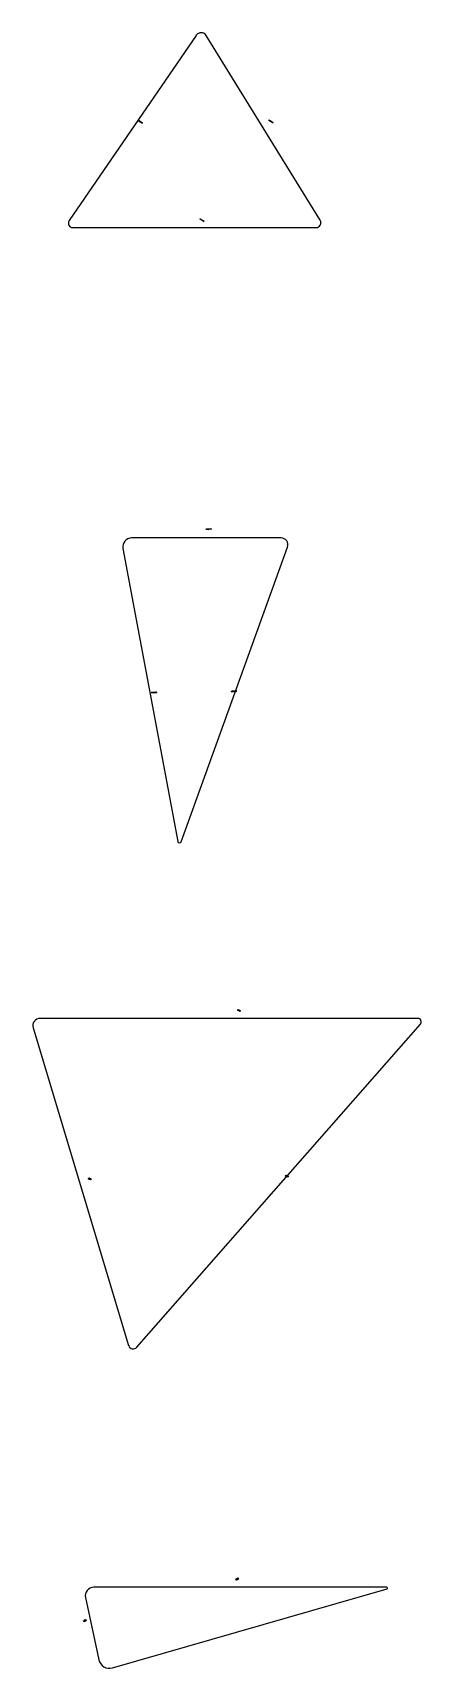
# Model space of a CAD drawing. Header units: metres. Extents: x -1 to 145, y -1 to 19.
# Drawn here: x 68.32 to 69.93, y -0.22 to 6.53 of the extents above; entities that cross this region are included whole.
import ezdxf

# ---------------------------------------------------------------- set-up
doc = ezdxf.new("R2010")
doc.units = ezdxf.units.M
doc.layers.add('LABELS', color=1, linetype='CONTINUOUS')
doc.layers.add('SHAPES', color=3, linetype='CONTINUOUS')

msp = doc.modelspace()

# ---------------------------------------------------------------- linework, layer by layer
at = {"layer": 'LABELS'}
for p, q in [((68.7589, 6.1693), (68.759, 6.1693)), ((68.759, 6.1693), (68.7589, 6.1693)), ((68.7589, 6.1693), (68.7632, 6.1663)), ((68.7759, 6.1572), (68.7589, 6.1693)), ((68.7589, 6.1693), (68.7717, 6.1603)), ((68.759, 6.1693), (68.7589, 6.1693)), ((68.7589, 6.1693), (68.7632, 6.1663)), ((68.759, 6.1693), (68.7589, 6.1693)), ((68.7589, 6.1693), (68.7632, 6.1663)), ((68.759, 6.1693), (68.7632, 6.1663)), ((68.759, 6.1693), (68.7632, 6.1663)), ((68.7632, 6.1663), (68.759, 6.1693)), ((68.759, 6.1693), (68.7632, 6.1663)), ((68.7632, 6.1663), (68.759, 6.1693)), ((68.7632, 6.1663), (68.7717, 6.1603)), ((68.7632, 6.1663), (68.7716, 6.1602)), ((68.7717, 6.1603), (68.7632, 6.1663)), ((68.7717, 6.1602), (68.7632, 6.1663)), ((68.7632, 6.1663), (68.7632, 6.1663)), ((68.7632, 6.1663), (68.7716, 6.1602)), ((68.7632, 6.1663), (68.7716, 6.1602)), ((68.7717, 6.1603), (68.7632, 6.1663)), ((68.7717, 6.1602), (68.7632, 6.1663)), ((68.7632, 6.1663), (68.776, 6.1572)), ((68.7632, 6.1663), (68.776, 6.1572)), ((68.7675, 6.1633), (68.7674, 6.1632)), ((68.7675, 6.1633), (68.7674, 6.1632)), ((68.7717, 6.1603), (68.7716, 6.1602)), ((68.7716, 6.1602), (68.7759, 6.1572)), ((68.7716, 6.1602), (68.7759, 6.1572)), ((68.7716, 6.1602), (68.7759, 6.1572)), ((68.7717, 6.1603), (68.7759, 6.1572)), ((68.7759, 6.1572), (68.7717, 6.1603)), ((68.7759, 6.1572), (68.7717, 6.1603)), ((68.7759, 6.1572), (68.7759, 6.1572)), ((68.7759, 6.1572), (68.776, 6.1572)), ((68.776, 6.1572), (68.7759, 6.1572)), ((68.776, 6.1572), (68.7759, 6.1572)), ((69.2983, 6.1705), (69.2984, 6.1706)), ((69.2984, 6.1706), (69.2983, 6.1705)), ((69.2984, 6.1706), (69.2983, 6.1705)), ((69.2984, 6.1706), (69.2983, 6.1705)), ((69.2983, 6.1705), (69.3026, 6.1675)), ((69.3153, 6.1584), (69.2983, 6.1705)), ((69.2983, 6.1705), (69.3111, 6.1615)), ((69.2983, 6.1705), (69.3026, 6.1675)), ((69.2983, 6.1705), (69.3026, 6.1675)), ((69.2984, 6.1706), (69.3027, 6.1676)), ((69.2984, 6.1706), (69.3026, 6.1675)), ((69.3027, 6.1676), (69.2984, 6.1706)), ((69.2984, 6.1706), (69.3026, 6.1675)), ((69.3027, 6.1676), (69.2984, 6.1706)), ((69.3026, 6.1675), (69.3111, 6.1615)), ((69.3111, 6.1615), (69.3026, 6.1675)), ((69.3026, 6.1675), (69.3026, 6.1675)), ((69.3026, 6.1675), (69.3111, 6.1615)), ((69.3026, 6.1675), (69.3111, 6.1615)), ((69.3111, 6.1615), (69.3026, 6.1675)), ((69.3026, 6.1675), (69.3154, 6.1585)), ((69.3026, 6.1675), (69.3026, 6.1675)), ((69.3026, 6.1675), (69.3111, 6.1615)), ((69.3027, 6.1676), (69.3111, 6.1615)), ((69.3111, 6.1615), (69.3027, 6.1676)), ((69.3111, 6.1615), (69.3027, 6.1676)), ((69.3069, 6.1645), (69.3068, 6.1645)), ((69.3069, 6.1645), (69.3068, 6.1645)), ((69.3111, 6.1615), (69.3153, 6.1585)), ((69.3111, 6.1615), (69.3153, 6.1585)), ((69.3153, 6.1585), (69.3111, 6.1615)), ((69.3111, 6.1615), (69.3153, 6.1585)), ((69.3111, 6.1615), (69.3153, 6.1585)), ((69.3153, 6.1585), (69.3111, 6.1615)), ((69.3111, 6.1615), (69.3111, 6.1615)), ((69.3111, 6.1615), (69.3153, 6.1585)), ((69.3153, 6.1585), (69.3153, 6.1584)), ((69.3153, 6.1585), (69.3154, 6.1585)), ((69.3154, 6.1585), (69.3153, 6.1584)), ((69.3153, 6.1585), (69.3154, 6.1585)), ((69.0135, 5.7635), (69.0134, 5.7635)), ((69.0134, 5.7635), (69.0177, 5.7605)), ((69.0177, 5.7604), (69.0135, 5.7635)), ((69.0135, 5.7635), (69.0177, 5.7605)), ((69.0135, 5.7635), (69.0177, 5.7604)), ((69.0177, 5.7605), (69.0135, 5.7635)), ((69.0177, 5.7605), (69.0135, 5.7635)), ((69.0135, 5.7635), (69.0304, 5.7514)), ((69.0177, 5.7605), (69.0135, 5.7635)), ((69.0135, 5.7635), (69.0304, 5.7514)), ((69.0177, 5.7605), (69.0261, 5.7544)), ((69.0262, 5.7544), (69.0177, 5.7605)), ((69.0177, 5.7605), (69.0177, 5.7604)), ((69.0177, 5.7604), (69.0261, 5.7544)), ((69.0262, 5.7544), (69.0177, 5.7604)), ((69.0177, 5.7604), (69.0261, 5.7544)), ((69.022, 5.7574), (69.0219, 5.7574)), ((69.0261, 5.7544), (69.0304, 5.7514)), ((69.0261, 5.7544), (69.0304, 5.7514)), ((69.0261, 5.7544), (69.0304, 5.7514)), ((69.0304, 5.7514), (69.0262, 5.7544)), ((69.0304, 5.7514), (69.0262, 5.7544)), ((69.0304, 5.7514), (69.0305, 5.7514)), ((69.0304, 5.7514), (69.0305, 5.7514)), ((69.0305, 5.7514), (69.0304, 5.7513)), ((69.0304, 5.7514), (69.0305, 5.7514)), ((69.0305, 5.7514), (69.0304, 5.7513)), ((69.0436, 4.4802), (69.0383, 4.4811)), ((69.0383, 4.4811), (69.0455, 4.4811)), ((69.0436, 4.4802), (69.0383, 4.4811)), ((69.0383, 4.4811), (69.0455, 4.4811)), ((69.041, 4.4807), (69.059, 4.4822)), ((69.0428, 4.4815), (69.041, 4.4807)), ((69.041, 4.4807), (69.0428, 4.4815)), ((69.041, 4.4807), (69.0481, 4.4806)), ((69.0481, 4.4806), (69.041, 4.4807)), ((69.0481, 4.4806), (69.041, 4.4807)), ((69.0428, 4.4815), (69.0518, 4.4822)), ((69.0428, 4.4815), (69.0518, 4.4822)), ((69.0428, 4.4815), (69.0518, 4.4822)), ((69.0545, 4.4818), (69.0428, 4.4815)), ((69.0455, 4.4811), (69.0428, 4.4815)), ((69.0455, 4.4811), (69.0428, 4.4815)), ((69.0526, 4.481), (69.0473, 4.4819)), ((69.0481, 4.4806), (69.0518, 4.4822)), ((69.0571, 4.4814), (69.0481, 4.4806)), ((69.0518, 4.4822), (69.059, 4.4822)), ((69.0518, 4.4822), (69.059, 4.4822)), ((69.0518, 4.4822), (69.059, 4.4822)), ((69.0518, 4.4822), (69.059, 4.4822)), ((69.0616, 4.4817), (69.0563, 4.4826)), ((69.059, 4.4822), (69.0571, 4.4814)), ((69.059, 4.4822), (69.0571, 4.4814)), ((69.059, 4.4822), (69.0616, 4.4817)), ((69.059, 4.4822), (69.0616, 4.4817)), ((69.059, 4.4822), (69.0616, 4.4817)), ((68.8122, 3.8068), (68.8167, 3.8072)), ((68.8122, 3.8068), (68.8167, 3.8072)), ((68.8122, 3.8068), (68.8167, 3.8072)), ((68.8122, 3.8068), (68.8148, 3.8064)), ((68.8174, 3.8059), (68.8122, 3.8068)), ((68.8174, 3.8059), (68.8122, 3.8068)), ((68.8122, 3.8068), (68.8193, 3.8067)), ((68.8174, 3.8059), (68.8122, 3.8068)), ((68.8174, 3.8059), (68.8122, 3.8068)), ((68.8148, 3.8064), (68.8167, 3.8072)), ((68.8148, 3.8064), (68.8167, 3.8072)), ((68.8148, 3.8064), (68.8219, 3.8063)), ((68.8219, 3.8063), (68.8148, 3.8064)), ((68.8219, 3.8063), (68.8148, 3.8064)), ((68.8167, 3.8072), (68.8257, 3.8079)), ((68.8167, 3.8072), (68.8257, 3.8079)), ((68.8167, 3.8072), (68.8257, 3.8079)), ((68.8283, 3.8075), (68.8167, 3.8072)), ((68.8283, 3.8075), (68.8167, 3.8072)), ((68.8167, 3.8072), (68.8354, 3.8074)), ((68.8167, 3.8072), (68.8354, 3.8074)), ((68.8167, 3.8072), (68.8354, 3.8074)), ((68.8193, 3.8067), (68.8167, 3.8072)), ((68.8264, 3.8067), (68.8212, 3.8076)), ((68.8264, 3.8067), (68.8212, 3.8076)), ((68.8219, 3.8063), (68.8309, 3.807)), ((68.8309, 3.807), (68.8219, 3.8063)), ((68.8309, 3.807), (68.8219, 3.8063)), ((68.8257, 3.8079), (68.8328, 3.8078)), ((68.8257, 3.8079), (68.8328, 3.8078)), ((68.8257, 3.8079), (68.8328, 3.8078)), ((68.8328, 3.8078), (68.8302, 3.8083)), ((68.8354, 3.8074), (68.8302, 3.8083)), ((68.8354, 3.8074), (68.8302, 3.8083)), ((68.8354, 3.8074), (68.8302, 3.8083)), ((68.8309, 3.807), (68.8328, 3.8078)), ((68.8328, 3.8078), (68.8309, 3.807)), ((68.8328, 3.8078), (68.8309, 3.807)), ((68.8328, 3.8078), (68.8354, 3.8074)), ((69.1422, 3.8117), (69.1467, 3.812)), ((69.1422, 3.8117), (69.1467, 3.812)), ((69.1422, 3.8117), (69.1448, 3.8112)), ((69.1474, 3.8108), (69.1422, 3.8117)), ((69.1474, 3.8108), (69.1422, 3.8117)), ((69.1422, 3.8117), (69.1493, 3.8116)), ((69.1474, 3.8108), (69.1422, 3.8117)), ((69.1474, 3.8108), (69.1422, 3.8117)), ((69.1422, 3.8117), (69.1493, 3.8116)), ((69.1448, 3.8112), (69.1467, 3.812)), ((69.1448, 3.8112), (69.1467, 3.812)), ((69.1448, 3.8112), (69.1519, 3.8111)), ((69.1519, 3.8111), (69.1448, 3.8112)), ((69.1519, 3.8111), (69.1448, 3.8112)), ((69.1467, 3.812), (69.1557, 3.8128)), ((69.1467, 3.812), (69.1557, 3.8128)), ((69.1467, 3.812), (69.1557, 3.8128)), ((69.1467, 3.812), (69.1557, 3.8128)), ((69.1583, 3.8123), (69.1467, 3.812)), ((69.1583, 3.8123), (69.1467, 3.812)), ((69.1467, 3.812), (69.1654, 3.8122)), ((69.1467, 3.812), (69.1654, 3.8122)), ((69.1493, 3.8116), (69.1467, 3.812)), ((69.1493, 3.8116), (69.1467, 3.812)), ((69.1564, 3.8115), (69.1512, 3.8124)), ((69.1564, 3.8115), (69.1512, 3.8124)), ((69.1519, 3.8111), (69.1609, 3.8119)), ((69.1609, 3.8119), (69.1519, 3.8111)), ((69.1609, 3.8119), (69.1519, 3.8111)), ((69.1557, 3.8128), (69.1628, 3.8127)), ((69.1557, 3.8128), (69.1628, 3.8127)), ((69.1557, 3.8128), (69.1628, 3.8127)), ((69.1557, 3.8128), (69.1628, 3.8127)), ((69.1628, 3.8127), (69.1602, 3.8131)), ((69.1654, 3.8122), (69.1602, 3.8131)), ((69.1654, 3.8122), (69.1602, 3.8131)), ((69.1609, 3.8119), (69.1628, 3.8127)), ((69.1628, 3.8127), (69.1609, 3.8119)), ((69.1628, 3.8127), (69.1609, 3.8119)), ((69.1628, 3.8127), (69.1654, 3.8122)), ((69.1628, 3.8127), (69.1654, 3.8122)), ((69.1678, 2.4957), (69.1688, 2.4961)), ((69.1771, 2.4914), (69.1678, 2.4957)), ((69.1688, 2.4961), (69.1709, 2.4968)), ((69.1688, 2.4961), (69.1724, 2.4935)), ((69.1724, 2.4935), (69.1688, 2.4961)), ((69.1755, 2.4947), (69.1688, 2.4961)), ((69.1688, 2.4961), (69.1813, 2.4929)), ((69.1792, 2.4921), (69.1698, 2.4964)), ((69.1781, 2.4918), (69.1709, 2.4968)), ((69.1709, 2.4968), (69.1766, 2.4951)), ((69.1709, 2.4968), (69.1766, 2.4951)), ((69.1813, 2.4929), (69.1719, 2.4972)), ((69.1813, 2.4929), (69.1719, 2.4972)), ((69.1813, 2.4929), (69.1719, 2.4972)), ((69.1724, 2.4935), (69.1766, 2.4951)), ((69.1724, 2.4935), (69.1766, 2.4951)), ((69.1724, 2.4935), (69.1781, 2.4918)), ((69.1781, 2.4918), (69.1724, 2.4935)), ((69.1781, 2.4918), (69.1724, 2.4935)), ((69.1781, 2.4918), (69.1724, 2.4935)), ((69.1766, 2.4951), (69.1802, 2.4925)), ((69.1766, 2.4951), (69.1802, 2.4925)), ((69.1766, 2.4951), (69.1813, 2.4929)), ((69.1766, 2.4951), (69.1813, 2.4929)), ((69.1802, 2.4925), (69.1781, 2.4918)), ((68.5521, 1.8002), (68.5531, 1.8005)), ((68.5521, 1.8002), (68.5531, 1.8005)), ((68.5521, 1.8002), (68.5531, 1.8005)), ((68.5521, 1.8002), (68.5567, 1.798)), ((68.5614, 1.7958), (68.5521, 1.8002)), ((68.5614, 1.7958), (68.5521, 1.8002)), ((68.5614, 1.7958), (68.5521, 1.8002)), ((68.5531, 1.8005), (68.5552, 1.8013)), ((68.5531, 1.8005), (68.5552, 1.8013)), ((68.5567, 1.798), (68.5531, 1.8005)), ((68.5599, 1.7991), (68.5531, 1.8005)), ((68.5567, 1.798), (68.5531, 1.8005)), ((68.5599, 1.7991), (68.5531, 1.8005)), ((68.5531, 1.8005), (68.5656, 1.7974)), ((68.5531, 1.8005), (68.5656, 1.7974)), ((68.5531, 1.8005), (68.5656, 1.7974)), ((68.5635, 1.7966), (68.5542, 1.8009)), ((68.5635, 1.7966), (68.5542, 1.8009)), ((68.5552, 1.8013), (68.5609, 1.7995)), ((68.5552, 1.8013), (68.5609, 1.7995)), ((68.5609, 1.7995), (68.5562, 1.8017)), ((68.5656, 1.7974), (68.5562, 1.8017)), ((68.5656, 1.7974), (68.5562, 1.8017)), ((68.5656, 1.7974), (68.5562, 1.8017)), ((68.5656, 1.7974), (68.5562, 1.8017)), ((68.5567, 1.798), (68.5609, 1.7995)), ((68.5567, 1.798), (68.5625, 1.7962)), ((68.5625, 1.7962), (68.5567, 1.798)), ((68.5625, 1.7962), (68.5567, 1.798)), ((68.5625, 1.7962), (68.5567, 1.798)), ((68.5645, 1.797), (68.5609, 1.7995)), ((68.5609, 1.7995), (68.5645, 1.797)), ((68.5609, 1.7995), (68.5656, 1.7974)), ((68.5609, 1.7995), (68.5645, 1.797)), ((68.5625, 1.7962), (68.5645, 1.797)), ((68.5645, 1.797), (68.5625, 1.7962)), ((68.5645, 1.797), (68.5625, 1.7962)), ((69.3658, 1.8117), (69.3668, 1.8121)), ((69.3658, 1.8117), (69.3668, 1.8121)), ((69.3658, 1.8117), (69.3704, 1.8095)), ((69.3751, 1.8074), (69.3658, 1.8117)), ((69.3751, 1.8074), (69.3658, 1.8117)), ((69.3668, 1.8121), (69.3689, 1.8128)), ((69.3668, 1.8121), (69.3689, 1.8128)), ((69.3704, 1.8095), (69.3668, 1.8121)), ((69.3736, 1.8107), (69.3668, 1.8121)), ((69.3704, 1.8095), (69.3668, 1.8121)), ((69.3736, 1.8107), (69.3668, 1.8121)), ((69.3668, 1.8121), (69.3793, 1.8089)), ((69.3668, 1.8121), (69.3793, 1.8089)), ((69.3772, 1.8081), (69.3679, 1.8125)), ((69.3772, 1.8081), (69.3679, 1.8125)), ((69.3689, 1.8128), (69.3746, 1.8111)), ((69.3689, 1.8128), (69.3746, 1.8111)), ((69.3746, 1.8111), (69.3699, 1.8132)), ((69.3793, 1.8089), (69.3699, 1.8132)), ((69.3793, 1.8089), (69.3699, 1.8132)), ((69.3793, 1.8089), (69.3699, 1.8132)), ((69.3793, 1.8089), (69.3699, 1.8132)), ((69.3704, 1.8095), (69.3746, 1.8111)), ((69.3704, 1.8095), (69.3746, 1.8111)), ((69.3704, 1.8095), (69.3762, 1.8078)), ((69.3762, 1.8078), (69.3704, 1.8095)), ((69.3762, 1.8078), (69.3704, 1.8095)), ((69.3762, 1.8078), (69.3704, 1.8095)), ((69.3762, 1.8078), (69.3704, 1.8095)), ((69.3782, 1.8085), (69.3746, 1.8111)), ((69.3746, 1.8111), (69.3782, 1.8085)), ((69.3746, 1.8111), (69.3793, 1.8089)), ((69.3746, 1.8111), (69.3782, 1.8085)), ((69.3746, 1.8111), (69.3793, 1.8089)), ((69.3762, 1.8078), (69.3782, 1.8085)), ((69.3782, 1.8085), (69.3762, 1.8078)), ((69.3782, 1.8085), (69.3762, 1.8078)), ((69.161, 0.1442), (69.1724, 0.149)), ((69.164, 0.1472), (69.161, 0.1442)), ((69.161, 0.1442), (69.164, 0.1472)), ((69.161, 0.1442), (69.164, 0.1472)), ((69.161, 0.1442), (69.164, 0.1472)), ((69.1637, 0.1436), (69.161, 0.1442)), ((69.1637, 0.1436), (69.161, 0.1442)), ((69.1624, 0.1439), (69.171, 0.1493)), ((69.1683, 0.1499), (69.1637, 0.1436)), ((69.1637, 0.1436), (69.1724, 0.149)), ((69.1694, 0.146), (69.1637, 0.1436)), ((69.1694, 0.146), (69.1637, 0.1436)), ((69.1694, 0.146), (69.1637, 0.1436)), ((69.1697, 0.1496), (69.164, 0.1472)), ((69.164, 0.1472), (69.1697, 0.1496)), ((69.164, 0.1472), (69.1697, 0.1496)), ((69.164, 0.1472), (69.1694, 0.146)), ((69.1651, 0.1433), (69.1737, 0.1488)), ((69.1694, 0.146), (69.1651, 0.1433)), ((69.168, 0.1463), (69.1697, 0.1496)), ((69.168, 0.1463), (69.1697, 0.1496)), ((69.1737, 0.1488), (69.1683, 0.1499)), ((69.1724, 0.149), (69.1694, 0.146)), ((69.1724, 0.149), (69.1694, 0.146)), ((69.1724, 0.149), (69.1694, 0.146)), ((69.1697, 0.1496), (69.1724, 0.149)), ((69.1697, 0.1496), (69.1724, 0.149)), ((68.5313, -0.0266), (68.54, -0.0212)), ((68.5357, -0.0239), (68.5327, -0.0269)), ((68.5327, -0.0269), (68.5357, -0.0239)), ((68.5327, -0.0269), (68.5357, -0.0239)), ((68.5327, -0.0269), (68.5357, -0.0239)), ((68.5327, -0.0269), (68.5357, -0.0239)), ((68.5327, -0.0269), (68.5354, -0.0275)), ((68.5354, -0.0275), (68.5327, -0.0269)), ((68.5354, -0.0275), (68.5327, -0.0269)), ((68.5354, -0.0275), (68.5327, -0.0269)), ((68.534, -0.0272), (68.5427, -0.0218)), ((68.534, -0.0272), (68.5427, -0.0218)), ((68.54, -0.0212), (68.5354, -0.0275)), ((68.5354, -0.0275), (68.5441, -0.0221)), ((68.5354, -0.0275), (68.5411, -0.0251)), ((68.5411, -0.0251), (68.5354, -0.0275)), ((68.5411, -0.0251), (68.5354, -0.0275)), ((68.5411, -0.0251), (68.5354, -0.0275)), ((68.54, -0.0212), (68.5357, -0.0239)), ((68.5357, -0.0239), (68.5414, -0.0215)), ((68.5357, -0.0239), (68.5414, -0.0215)), ((68.5357, -0.0239), (68.5414, -0.0215)), ((68.5357, -0.0239), (68.5411, -0.0251)), ((68.5414, -0.0215), (68.5367, -0.0278)), ((68.5367, -0.0278), (68.5454, -0.0224)), ((68.5367, -0.0278), (68.5454, -0.0224)), ((68.5411, -0.0251), (68.5367, -0.0278)), ((68.5397, -0.0248), (68.5414, -0.0215)), ((68.5397, -0.0248), (68.5414, -0.0215)), ((68.5397, -0.0248), (68.5414, -0.0215)), ((68.54, -0.0212), (68.5414, -0.0215)), ((68.5454, -0.0224), (68.54, -0.0212)), ((68.5441, -0.0221), (68.5411, -0.0251)), ((68.5441, -0.0221), (68.5411, -0.0251)), ((68.5441, -0.0221), (68.5411, -0.0251)), ((68.5411, -0.0251), (68.5454, -0.0224)), ((68.5414, -0.0215), (68.5441, -0.0221)), ((68.5414, -0.0215), (68.5441, -0.0221)), ((68.5414, -0.0215), (68.5441, -0.0221))]:
    msp.add_line(p, q, dxfattribs=at)
at = {"layer": 'SHAPES'}
for p, q in [((68.9979, 6.5202), (68.4737, 5.7552)), ((69.5096, 5.7569), (69.0397, 6.5192)), ((68.4887, 5.7267), (69.4927, 5.7267)), ((68.6954, 4.4017), (68.9217, 3.1923)), ((69.3487, 4.4453), (68.7316, 4.4453)), ((68.936, 3.1911), (69.3751, 4.4076)), ((69.9122, 2.4617), (68.3542, 2.4617)), ((68.7528, 1.1037), (69.9232, 2.4374)), ((68.3247, 2.422), (68.7193, 1.1109)), ((68.541, 0.0701), (68.5965, -0.1862)), ((69.7845, 0.1127), (68.5754, 0.1127)), ((68.6527, -0.2199), (69.7854, 0.1061))]:
    msp.add_line(p, q, dxfattribs=at)
for centre, radius, start, end in [((69.0185, 6.5061), 0.025, -328.35084, -214.41689), ((68.4887, 5.7449), 0.0182, -214.41689, -90), ((69.4927, 5.7465), 0.0198, -90, 31.64916), ((68.7316, 4.4085), 0.0368, -270, -169.40093), ((69.3487, 4.4172), 0.0281, -19.8494, 90), ((68.929, 3.1936), 0.00742, -169.40093, -19.8494), ((68.3542, 2.4309), 0.0308, -270, -163.24973), ((69.9122, 2.4471), 0.0146, -401.26605, -270), ((68.7381, 1.1166), 0.0196, -163.24973, -41.26605), ((68.5754, 0.0775), 0.0352, -270, -167.79319), ((69.7845, 0.1093), 0.00338, -73.94717, 90), ((68.6403, -0.1767), 0.0449, -167.79319, -73.94717)]:
    msp.add_arc(centre, radius, start, end, dxfattribs=at)

doc.saveas('drawing.dxf')
